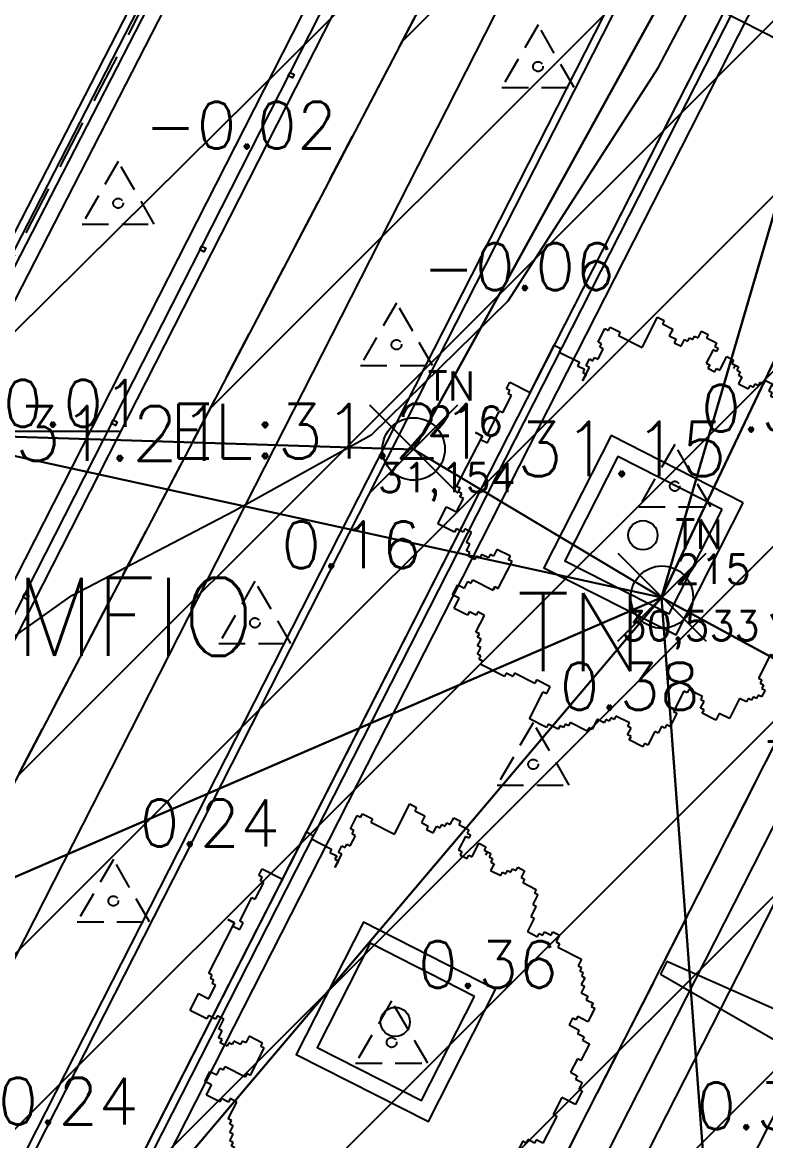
# Model space of a CAD drawing. Header units: metres. Extents: x 543100 to 543604, y 9574012 to 9574398.
# Drawn here: x 543211.69 to 543221.21, y 9574279.6 to 9574293.94 of the extents above; entities that cross this region are included whole.
import ezdxf

# ---------------------------------------------------------------- set-up
doc = ezdxf.new("R2010")
doc.units = ezdxf.units.M
doc.header["$LTSCALE"] = 0.1
for name, pattern in [('CONTINUO', [0]), ('DASHED2', [9.524999999999999, 6.35, -3.175]), ('HIDDEN', [9.524999999999999, 6.35, -3.175])]:
    doc.linetypes.add(name, pattern=pattern)
for name, color, linetype in [('#PROJ_PLATOS', 2, 'HIDDEN'), ('_TN', 2, 'CONTINUO'), ('Area praça', 5, 'Continuous'), ('C-TOPO-TEXT', 7, 'Continuous'), ('CurvasTG', 7, 'CONTINUO'), ('E2', 7, 'CONTINUO'), ('HACHURA', 1, 'Continuous'), ('IMPL_CANTEIRO', 8, 'Continuous'), ('IMPL_CERCA', 8, 'Continuous'), ('IMPL_EQUIPAMENTOS', 8, 'Continuous'), ('IMPL_MEIO FIO', 8, 'Continuous'), ('IMPL_VEGETAÇÃO', 8, 'Continuous'), ('IMPL_ÁRVORES', 8, 'Continuous'), ('IMPLANTAÇÃO', 1, 'Continuous'), ('MalhaTriTG', 7, 'CONTINUO'), ('PROJ_PLATOS', 2, 'DASHED2'), ('PROJ_TERRA_PERFIS', 2, 'Continuous'), ('TOPO_PONTOS', 2, 'Continuous'), ('V-NODE', 1, 'Continuous'), ('V-NODE-TEXT', 1, 'Continuous'), ('XREF_IMPLNTACAO', 2, 'Continuous')]:
    doc.layers.add(name, color=color, linetype=linetype)
doc.layers.get('IMPLANTAÇÃO').off()
doc.styles.add('SIMPLEX', font='simplex', dxfattribs={"height": 0.2})
doc.styles.get("Standard").update_dxf_attribs({"font": 'simplex.shx'})

# ---------------------------------------------------------------- blocks, each defined once
blk = doc.blocks.new('A$C76815E95')
at = {"layer": 'HACHURA'}
h = blk.add_hatch(dxfattribs=at)
h.set_pattern_fill('ANSI31', color=1, scale=0.5, style=0)
h.set_pattern_definition([(45, (-56.71623454557266, -140.2760906778276), (-1.122532015133644, 1.122532015133644), [])])
h.paths.add_polyline_path([(78.50253660278395, -21.53023425675929), (78.1706479433924, -22.02040452882648), (30.00293476006482, -129.1186275184155), (23.85615117452107, -140.2760906778276), (-56.71623454557266, -83.83502537757158), (-56.29154449922498, -82.40403590723872), (-2.601691384217702, 20.28950879722834), (78.41679475666024, -21.48937489651144)])
at = {"layer": 'HACHURA', "color": 8, "elevation": 30.47163635617762, "flags": 128}
blk.add_lwpolyline([(78.50253660278395, -21.53023425675929), (78.1706479433924, -22.02040452882648), (30.00293476006482, -129.1186275184155), (23.85615117452107, -140.2760906778276), (-56.71623454557266, -83.83502537757158), (-56.29154449922498, -82.40403590723872), (-2.601691384217702, 20.28950879722834), (78.41679475666024, -21.48937489651144)], close=True, dxfattribs=at)
blk = doc.blocks.new('A$C4DC86443')
at = {"layer": 'IMPL_EQUIPAMENTOS', "color": 1}
for p, q in [((74.6679588878178, 28.10000116750598), (10.11733508488396, 28.10000116750598)), ((74.6679588878178, 27.63315934687853), (10.11733508488396, 27.63315934687853)), ((74.6679588878178, 27.17772948555648), (10.11733508488396, 27.17772948555648)), ((75.11754301917972, 25.95000116713345), (9.667543019226287, 25.95000116713345))]:
    blk.add_line(p, q, dxfattribs=at)
blk.add_lwpolyline([(18.49435095349327, 28.06788046658039), (18.62775095348479, 25.53788046725094), (18.17775095347315, 25.53788046725094), (18.31115095346468, 28.06788046658039)], close=True, dxfattribs=at)
blk = doc.blocks.new('Arv-sup')
at = {"layer": 'IMPL_VEGETAÇÃO', "color": 2}
for p, q in [((-0.415055821887476, 2.138491807605618), (-0.3374561002065271, 2.138491807605618)), ((-0.415055821887476, 2.060930780092463), (-0.415055821887476, 2.138491807605618)), ((-0.3374561002065271, 2.138491807605618), (-0.3374561002065271, 2.09971129384904)), ((-0.3374561002065271, 2.09971129384904), (-0.2210565176851027, 2.09971129384904)), ((-0.2210565176851027, 2.09971129384904), (-0.2210565176851027, 2.060930780092463)), ((-0.8806546373597381, 2.060930780092463), (-0.8030544302922191, 2.060930780092463)), ((-0.8806546373597381, 1.71190549425117), (-0.8806546373597381, 2.060930780092463)), ((-0.8030544302922191, 2.060930780092463), (-0.8030544302922191, 2.022150266335885)), ((-0.8030544302922191, 2.022150266335885), (-0.6866548477707966, 2.022150266335885)), ((-0.6866548477707966, 2.022150266335885), (-0.6866548477707966, 1.94458890780669)), ((-0.5314554044088986, 1.983369752579293), (-0.492655543568425, 1.983369752579293)), ((-0.5314554044088986, 1.905808394050112), (-0.5314554044088986, 1.983369752579293)), ((-0.492655543568425, 2.022150266335885), (-0.4538556827279496, 2.022150266335885)), ((-0.492655543568425, 1.983369752579293), (-0.492655543568425, 2.022150266335885)), ((-0.4538556827279496, 2.060930780092463), (-0.415055821887476, 2.060930780092463)), ((-0.4538556827279496, 2.022150266335885), (-0.4538556827279496, 2.060930780092463)), ((-0.2210565176851027, 2.060930780092463), (-0.1822566568446291, 2.060930780092463)), ((-0.2210565176851027, 2.022150266335885), (-0.2210565176851027, 1.86702788029352)), ((-0.1822566568446291, 2.022150266335885), (-0.2210565176851027, 2.022150266335885)), ((-0.1822566568446291, 2.060930780092463), (-0.1822566568446291, 2.022150266335885)), ((-0.06585707432320476, 2.022150266335885), (0.01174264735774422, 2.022150266335885)), ((-0.06585707432320476, 1.86702788029352), (-0.06585707432320476, 2.022150266335885)), ((0.01174264735774422, 2.022150266335885), (0.01174264735774422, 1.983369752579293)), ((0.01174264735774422, 1.983369752579293), (0.05054250819821782, 1.983369752579293)), ((0.01174264735774422, 1.983369752579293), (0.08934236903869142, 1.983369752579293)), ((0.05054250819821782, 1.983369752579293), (0.05054250819821782, 1.94458890780669)), ((0.08934236903869142, 1.983369752579293), (0.08934236903869142, 1.94458890780669)), ((0.3997412557624873, 1.983369752579293), (0.4773414628300063, 1.983369752579293)), ((0.3997412557624873, 1.94458890780669), (0.3997412557624873, 1.983369752579293)), ((0.4773414628300063, 1.983369752579293), (0.4773414628300063, 1.905808394050112)), ((-0.6866548477707966, 1.94458890780669), (-0.6090551260898476, 1.94458890780669)), ((-0.6090551260898476, 1.94458890780669), (-0.6090551260898476, 1.905808394050112)), ((-0.6090551260898476, 1.905808394050112), (-0.5314554044088986, 1.905808394050112)), ((-0.2210565176851027, 1.86702788029352), (-0.1822566568446291, 1.86702788029352)), ((-0.1822566568446291, 1.86702788029352), (-0.1822566568446291, 1.828247366536942)), ((-0.1046569351636801, 1.86702788029352), (-0.06585707432320476, 1.86702788029352)), ((-0.1046569351636801, 1.828247366536942), (-0.1046569351636801, 1.86702788029352)), ((0.08934236903869142, 1.94458890780669), (0.1281422298791668, 1.94458890780669)), ((0.1281422298791668, 1.94458890780669), (0.1281422298791668, 1.905808394050112)), ((0.1281422298791668, 1.905808394050112), (0.1669420907196404, 1.905808394050112)), ((0.1669420907196404, 1.905808394050112), (0.1669420907196404, 1.828247366536942)), ((0.2833416732410647, 1.86702788029352), (0.3221415340815383, 1.86702788029352)), ((0.2833416732410647, 1.828247366536942), (0.2833416732410647, 1.86702788029352)), ((0.3221415340815383, 1.905808394050112), (0.3609413949220137, 1.905808394050112)), ((0.3221415340815383, 1.86702788029352), (0.3221415340815383, 1.905808394050112)), ((0.3609413949220137, 1.94458890780669), (0.3997412557624873, 1.94458890780669)), ((0.3609413949220137, 1.905808394050112), (0.3609413949220137, 1.94458890780669)), ((0.4773414628300063, 1.905808394050112), (0.5161413236704799, 1.905808394050112)), ((0.5161413236704799, 1.905808394050112), (0.5161413236704799, 1.86702788029352)), ((0.5161413236704799, 1.86702788029352), (0.6713407670323779, 1.86702788029352)), ((0.6713407670323779, 1.86702788029352), (0.6713407670323779, 1.828247366536942)), ((-1.268653245764483, 1.750686008007747), (-1.152253663243059, 1.750686008007747)), ((-1.268653245764483, 1.71190549425117), (-1.268653245764483, 1.750686008007747)), ((-1.152253663243059, 1.750686008007747), (-1.152253663243059, 1.71190549425117)), ((-0.1822566568446291, 1.828247366536942), (-0.1046569351636801, 1.828247366536942)), ((0.1669420907196404, 1.828247366536942), (0.2833416732410647, 1.828247366536942)), ((0.6713407670323779, 1.828247366536942), (0.7101406278728533, 1.828247366536942)), ((0.7101406278728533, 1.828247366536942), (0.7101406278728533, 1.71190549425117)), ((-1.307453106604957, 1.71190549425117), (-1.268653245764483, 1.71190549425117)), ((-1.307453106604957, 1.556783108208819), (-1.307453106604957, 1.71190549425117)), ((-1.152253663243059, 1.71190549425117), (-0.8806546373597381, 1.71190549425117)), ((0.7101406278728533, 1.71190549425117), (0.7489404887133269, 1.71190549425117)), ((0.7489404887133269, 1.71190549425117), (0.7489404887133269, 1.595563621965397)), ((-1.268653245764483, 1.556783108208819), (-1.307453106604957, 1.556783108208819)), ((-1.268653245764483, 1.518002594452227), (-1.268653245764483, 1.556783108208819)), ((-1.229853384924008, 1.518002594452227), (-1.268653245764483, 1.518002594452227)), ((-1.229853384924008, 1.401660722166454), (-1.229853384924008, 1.518002594452227)), ((0.7489404887133269, 1.595563621965397), (0.7877403495538022, 1.595563621965397)), ((0.7877403495538022, 1.595563621965397), (0.7877403495538022, 1.440441235923046)), ((0.9429397929157002, 1.518002594452227), (1.020539514596647, 1.518002594452227)), ((0.9429397929157002, 1.479221749679624), (0.9429397929157002, 1.518002594452227)), ((1.020539514596647, 1.556783108208819), (1.098139236277596, 1.556783108208819)), ((1.020539514596647, 1.518002594452227), (1.020539514596647, 1.556783108208819)), ((1.098139236277596, 1.556783108208819), (1.098139236277596, 1.479221749679624)), ((-1.268653245764483, 1.401660722166454), (-1.229853384924008, 1.401660722166454)), ((-1.268653245764483, 1.362880208409877), (-1.268653245764483, 1.401660722166454)), ((0.7877403495538022, 1.440441235923046), (0.9041399320752248, 1.440441235923046)), ((0.9041399320752248, 1.479221749679624), (0.9429397929157002, 1.479221749679624)), ((0.9041399320752248, 1.440441235923046), (0.9041399320752248, 1.479221749679624)), ((1.098139236277596, 1.479221749679624), (1.136939097118072, 1.479221749679624)), ((1.136939097118072, 1.479221749679624), (1.136939097118072, 1.440441235923046)), ((1.136939097118072, 1.440441235923046), (1.408538123001392, 1.440441235923046)), ((1.408538123001392, 1.440441235923046), (1.408538123001392, 1.362880208409877)), ((-1.695451715009701, 0.7811711779970381), (-1.695451715009701, 1.324099363637274)), ((-1.695451715009701, 1.324099363637274), (-1.617851993328753, 1.324099363637274)), ((-1.617851993328753, 1.324099363637274), (-1.617851993328753, 1.285318849880682)), ((-1.617851993328753, 1.285318849880682), (-1.385052828285906, 1.285318849880682)), ((-1.385052828285906, 1.285318849880682), (-1.385052828285906, 1.246538336124104)), ((-1.307453106604957, 1.362880208409877), (-1.268653245764483, 1.362880208409877)), ((-1.307453106604957, 1.285318849880682), (-1.307453106604957, 1.362880208409877)), ((-1.268653245764483, 1.285318849880682), (-1.307453106604957, 1.285318849880682)), ((-1.268653245764483, 1.130196463838331), (-1.268653245764483, 1.285318849880682)), ((1.408538123001392, 1.362880208409877), (1.447337983841868, 1.362880208409877)), ((1.447337983841868, 1.362880208409877), (1.447337983841868, 1.324099363637274)), ((1.447337983841868, 1.324099363637274), (1.486137844682341, 1.324099363637274)), ((1.486137844682341, 1.324099363637274), (1.486137844682341, 1.285318849880682)), ((1.486137844682341, 1.285318849880682), (1.524937705522817, 1.285318849880682)), ((1.524937705522817, 1.285318849880682), (1.524937705522817, 1.207757822367526)), ((-1.385052828285906, 1.246538336124104), (-1.307453106604957, 1.246538336124104)), ((-1.307453106604957, 1.246538336124104), (-1.307453106604957, 1.207757822367526)), ((-1.307453106604957, 1.207757822367526), (-1.268653245764483, 1.207757822367526)), ((-1.268653245764483, 1.207757822367526), (-1.268653245764483, 1.130196463838331)), ((1.524937705522817, 1.207757822367526), (1.56373756636329, 1.207757822367526)), ((1.56373756636329, 1.207757822367526), (1.56373756636329, 1.130196463838331)), ((1.56373756636329, 1.130196463838331), (1.641337288044239, 1.130196463838331)), ((1.641337288044239, 1.130196463838331), (1.641337288044239, 1.091415950081753)), ((1.641337288044239, 1.091415950081753), (1.718937009725188, 1.091415950081753)), ((1.718937009725188, 1.091415950081753), (1.718937009725188, 1.052635436325176)), ((1.718937009725188, 1.052635436325176), (1.757736870565662, 1.052635436325176)), ((1.757736870565662, 1.052635436325176), (1.757736870565662, 0.8975130502828108)), ((1.602537427203764, 0.8587322055102078), (1.602537427203764, 0.7811711779970381)), ((1.641337288044239, 0.8587322055102078), (1.602537427203764, 0.8587322055102078)), ((1.641337288044239, 0.8975130502828108), (1.641337288044239, 0.8587322055102078)), ((1.757736870565662, 0.8975130502828108), (1.641337288044239, 0.8975130502828108)), ((-1.928250880052548, 0.7811711779970381), (-1.695451715009701, 0.7811711779970381)), ((-1.928250880052548, 0.7036101504838825), (-1.928250880052548, 0.7811711779970381)), ((-1.889451019212073, 0.7036101504838825), (-1.928250880052548, 0.7036101504838825)), ((-1.889451019212073, 0.6648293057112653), (-1.889451019212073, 0.7036101504838825)), ((1.602537427203764, 0.7811711779970381), (1.718937009725188, 0.7811711779970381)), ((1.718937009725188, 0.7811711779970381), (1.718937009725188, 0.7423906642404603)), ((1.718937009725188, 0.7423906642404603), (1.796536731406137, 0.7423906642404603)), ((1.796536731406137, 0.7423906642404603), (1.796536731406137, 0.7036101504838825)), ((1.796536731406137, 0.7036101504838825), (1.874136938473656, 0.7036101504838825)), ((1.874136938473656, 0.7036101504838825), (1.874136938473656, 0.5097069196689148)), ((-1.850651158371599, 0.6648293057112653), (-1.889451019212073, 0.6648293057112653)), ((-1.850651158371599, 0.470926405912337), (-1.850651158371599, 0.6648293057112653)), ((-1.889451019212073, 0.470926405912337), (-1.850651158371599, 0.470926405912337)), ((-1.889451019212073, 0.1994621475841996), (-1.889451019212073, 0.470926405912337)), ((1.835337077633181, 0.5097069196689148), (1.835337077633181, 0.3545845336265643)), ((1.874136938473656, 0.5097069196689148), (1.835337077633181, 0.5097069196689148)), ((1.835337077633181, 0.3545845336265643), (1.91293679931413, 0.3545845336265643)), ((1.91293679931413, 0.3545845336265643), (1.91293679931413, 0.3158040198699723)), ((1.91293679931413, 0.3158040198699723), (1.990536520995079, 0.3158040198699723)), ((1.990536520995079, 0.3158040198699723), (1.990536520995079, 0.2382429923568168)), ((1.990536520995079, 0.2382429923568168), (2.029336381835552, 0.2382429923568168)), ((2.029336381835552, 0.2382429923568168), (2.029336381835552, 0.08312060631445206)), ((-2.005850601733496, 0.1606816338276218), (-1.928250880052548, 0.1606816338276218)), ((-1.928250880052548, 0.1606816338276218), (-2.005850601733496, 0.1606816338276218)), ((-1.928250880052548, 0.1606816338276218), (-1.928250880052548, 0.121901120071044)), ((-1.928250880052548, -0.4210273965852167), (-1.928250880052548, 0.1606816338276218)), ((-1.928250880052548, 0.121901120071044), (-1.850651158371599, 0.121901120071044)), ((-1.850651158371599, 0.1994621475841996), (-1.889451019212073, 0.1994621475841996)), ((-1.850651158371599, 0.121901120071044), (-1.850651158371599, 0.1994621475841996)), ((1.874136938473656, 0.08312060631445206), (1.874136938473656, -0.1107826245005015)), ((2.029336381835552, 0.08312060631445206), (1.874136938473656, 0.08312060631445206)), ((1.874136938473656, -0.1107826245005015), (1.91293679931413, -0.1107826245005015)), ((1.91293679931413, -0.1107826245005015), (1.91293679931413, -0.4210273965852167)), ((-1.889451019212073, -0.4210273965852167), (-1.928250880052548, -0.4210273965852167)), ((-1.889451019212073, -0.4598079103417945), (-1.889451019212073, -0.4210273965852167)), ((1.835337077633181, -0.4210273965852167), (1.835337077633181, -0.4598079103417945)), ((1.91293679931413, -0.4210273965852167), (1.835337077633181, -0.4210273965852167)), ((-1.850651158371599, -0.4598079103417945), (-1.889451019212073, -0.4598079103417945)), ((-1.850651158371599, -0.4985884240983864), (-1.850651158371599, -0.4598079103417945)), ((-1.811851297531124, -0.4985884240983864), (-1.850651158371599, -0.4985884240983864)), ((-1.811851297531124, -0.653710810140737), (-1.811851297531124, -0.4985884240983864)), ((1.718937009725188, -0.4985884240983864), (1.718937009725188, -0.7700526824265097)), ((1.757736870565662, -0.4985884240983864), (1.718937009725188, -0.4985884240983864)), ((1.757736870565662, -0.4598079103417945), (1.757736870565662, -0.4985884240983864)), ((1.835337077633181, -0.4598079103417945), (1.757736870565662, -0.4598079103417945)), ((-1.928250880052548, -0.653710810140737), (-1.811851297531124, -0.653710810140737)), ((-1.928250880052548, -0.8476137099396652), (-1.928250880052548, -0.653710810140737)), ((-1.656651854169227, -0.7700526824265097), (-1.656651854169227, -0.8088331961830875)), ((-1.579052132488278, -0.7700526824265097), (-1.656651854169227, -0.7700526824265097)), ((-1.579052132488278, -0.8863942236962572), (-1.579052132488278, -0.7700526824265097)), ((1.718937009725188, -0.7700526824265097), (1.757736870565662, -0.7700526824265097)), ((1.757736870565662, -0.7700526824265097), (1.757736870565662, -0.8088331961830875)), ((-1.734251575850176, -0.8476137099396652), (-1.928250880052548, -0.8476137099396652)), ((-1.734251575850176, -0.8088331961830875), (-1.734251575850176, -0.8476137099396652)), ((-1.656651854169227, -0.8088331961830875), (-1.734251575850176, -0.8088331961830875)), ((-1.540252271647804, -0.8863942236962572), (-1.579052132488278, -0.8863942236962572)), ((-1.540252271647804, -0.963955582225438), (-1.540252271647804, -0.8863942236962572)), ((-1.307453106604957, -0.8863942236962572), (-1.307453106604957, -0.9251750684688602)), ((-1.268653245764483, -0.8863942236962572), (-1.307453106604957, -0.8863942236962572)), ((-1.268653245764483, -0.8088331961830875), (-1.268653245764483, -0.8863942236962572)), ((-1.113453802402585, -0.8088331961830875), (-1.268653245764483, -0.8088331961830875)), ((-1.113453802402585, -0.8476137099396652), (-1.113453802402585, -0.8088331961830875)), ((-1.07465394156211, -0.8476137099396652), (-1.113453802402585, -0.8476137099396652)), ((-1.07465394156211, -1.15785848202438), (-1.07465394156211, -0.8476137099396652)), ((1.757736870565662, -0.8088331961830875), (1.796536731406137, -0.8088331961830875)), ((1.796536731406137, -0.8088331961830875), (1.796536731406137, -0.8476137099396652)), ((1.796536731406137, -0.8476137099396652), (1.835337077633181, -0.8476137099396652)), ((1.835337077633181, -0.8476137099396652), (1.835337077633181, -0.9251750684688602)), ((-1.501452410807329, -0.963955582225438), (-1.540252271647804, -0.963955582225438)), ((-1.501452410807329, -1.00273609598203), (-1.501452410807329, -0.963955582225438)), ((-1.42385268912638, -1.00273609598203), (-1.501452410807329, -1.00273609598203)), ((-1.42385268912638, -0.963955582225438), (-1.42385268912638, -1.00273609598203)), ((-1.385052828285906, -0.963955582225438), (-1.42385268912638, -0.963955582225438)), ((-1.385052828285906, -0.9251750684688602), (-1.385052828285906, -0.963955582225438)), ((-1.307453106604957, -0.9251750684688602), (-1.385052828285906, -0.9251750684688602)), ((1.718937009725188, -1.00273609598203), (1.718937009725188, -1.041516609738608)), ((1.757736870565662, -1.00273609598203), (1.718937009725188, -1.00273609598203)), ((1.757736870565662, -0.963955582225438), (1.757736870565662, -1.00273609598203)), ((1.796536731406137, -0.963955582225438), (1.757736870565662, -0.963955582225438)), ((1.796536731406137, -0.9251750684688602), (1.796536731406137, -0.963955582225438)), ((1.835337077633181, -0.9251750684688602), (1.796536731406137, -0.9251750684688602)), ((1.641337288044239, -1.041516609738608), (1.641337288044239, -1.274200354310153)), ((1.718937009725188, -1.041516609738608), (1.641337288044239, -1.041516609738608)), ((-1.385052828285906, -1.235419840553575), (-1.346252967445432, -1.235419840553575)), ((-1.385052828285906, -1.312980868066731), (-1.385052828285906, -1.235419840553575)), ((-1.346252967445432, -1.196638995780958), (-1.113453802402585, -1.196638995780958)), ((-1.346252967445432, -1.235419840553575), (-1.346252967445432, -1.196638995780958)), ((-1.113453802402585, -1.15785848202438), (-1.07465394156211, -1.15785848202438)), ((-1.113453802402585, -1.196638995780958), (-1.113453802402585, -1.15785848202438)), ((-1.113453802402585, -1.15785848202438), (-1.113453802402585, -1.196638995780958)), ((-1.113453802402585, -1.196638995780958), (-1.113453802402585, -1.15785848202438)), ((1.098139236277596, -1.235419840553575), (1.098139236277596, -1.468103254109096)), ((1.136939097118072, -1.235419840553575), (1.098139236277596, -1.235419840553575)), ((1.29213854047997, -1.196638995780958), (1.136939097118072, -1.196638995780958)), ((1.136939097118072, -1.196638995780958), (1.136939097118072, -1.235419840553575)), ((1.29213854047997, -1.235419840553575), (1.29213854047997, -1.196638995780958)), ((1.330938401320443, -1.235419840553575), (1.29213854047997, -1.235419840553575)), ((1.330938401320443, -1.312980868066731), (1.330938401320443, -1.235419840553575)), ((-1.462652549966855, -1.312980868066731), (-1.385052828285906, -1.312980868066731)), ((-1.462652549966855, -1.429322740352504), (-1.462652549966855, -1.312980868066731)), ((1.369738262160919, -1.312980868066731), (1.330938401320443, -1.312980868066731)), ((1.369738262160919, -1.351761381823323), (1.369738262160919, -1.312980868066731)), ((1.524937705522817, -1.351761381823323), (1.369738262160919, -1.351761381823323)), ((1.524937705522817, -1.274200354310153), (1.524937705522817, -1.351761381823323)), ((1.641337288044239, -1.274200354310153), (1.524937705522817, -1.274200354310153)), ((-1.385052828285906, -1.429322740352504), (-1.462652549966855, -1.429322740352504)), ((-1.385052828285906, -1.545664612638276), (-1.385052828285906, -1.429322740352504)), ((-1.152253663243059, -1.468103254109096), (-1.152253663243059, -1.506883767865673)), ((-1.07465394156211, -1.468103254109096), (-1.152253663243059, -1.468103254109096)), ((-1.07465394156211, -1.662006153908024), (-1.07465394156211, -1.468103254109096)), ((1.098139236277596, -1.468103254109096), (1.136939097118072, -1.468103254109096)), ((1.136939097118072, -1.468103254109096), (1.136939097118072, -1.623225640151446)), ((-1.229853384924008, -1.545664612638276), (-1.385052828285906, -1.545664612638276)), ((-1.229853384924008, -1.506883767865673), (-1.229853384924008, -1.545664612638276)), ((-1.152253663243059, -1.506883767865673), (-1.229853384924008, -1.506883767865673)), ((-1.035854080721636, -1.662006153908024), (-1.07465394156211, -1.662006153908024)), ((-1.035854080721636, -1.700786998680641), (-1.035854080721636, -1.662006153908024)), ((-0.9970542198811607, -1.700786998680641), (-1.035854080721636, -1.700786998680641)), ((-0.9970542198811607, -1.778348026193797), (-0.9970542198811607, -1.700786998680641)), ((1.059339375437123, -1.662006153908024), (1.059339375437123, -1.739567512437219)), ((1.098139236277596, -1.662006153908024), (1.059339375437123, -1.662006153908024)), ((1.098139236277596, -1.623225640151446), (1.098139236277596, -1.662006153908024)), ((1.136939097118072, -1.623225640151446), (1.098139236277596, -1.623225640151446)), ((-0.9582543590406871, -1.778348026193797), (-0.9970542198811607, -1.778348026193797)), ((-0.9582543590406871, -1.855909053706966), (-0.9582543590406871, -1.778348026193797)), ((-0.1434567960041537, -1.817128539950389), (-0.2986562393660517, -1.817128539950389)), ((-0.2986562393660517, -1.817128539950389), (-0.2986562393660517, -1.855909053706966)), ((-0.1434567960041537, -1.894689898479569), (-0.1434567960041537, -1.817128539950389)), ((0.5549411845109553, -1.817128539950389), (0.5549411845109553, -1.855909053706966)), ((0.5937410453514289, -1.817128539950389), (0.5549411845109553, -1.817128539950389)), ((0.5937410453514289, -1.778348026193797), (0.5937410453514289, -1.817128539950389)), ((0.7489404887133269, -1.778348026193797), (0.5937410453514289, -1.778348026193797)), ((0.7489404887133269, -1.817128539950389), (0.7489404887133269, -1.778348026193797)), ((0.7877403495538022, -1.817128539950389), (0.7489404887133269, -1.817128539950389)), ((0.7877403495538022, -1.894689898479569), (0.7877403495538022, -1.817128539950389)), ((1.020539514596647, -1.739567512437219), (1.020539514596647, -1.894689898479569)), ((1.059339375437123, -1.739567512437219), (1.020539514596647, -1.739567512437219)), ((-0.9194544982002117, -1.855909053706966), (-0.9582543590406871, -1.855909053706966)), ((-0.9194544982002117, -1.894689898479569), (-0.9194544982002117, -1.855909053706966)), ((-0.8806546373597381, -1.894689898479569), (-0.9194544982002117, -1.894689898479569)), ((-0.8806546373597381, -1.933470412236161), (-0.8806546373597381, -1.894689898479569)), ((-0.6090551260898476, -1.933470412236161), (-0.8806546373597381, -1.933470412236161)), ((-0.6090551260898476, -1.894689898479569), (-0.6090551260898476, -1.933470412236161)), ((-0.5314554044088986, -1.894689898479569), (-0.6090551260898476, -1.894689898479569)), ((-0.5314554044088986, -1.855909053706966), (-0.5314554044088986, -1.894689898479569)), ((-0.2986562393660517, -1.855909053706966), (-0.5314554044088986, -1.855909053706966)), ((-0.1822566568446291, -2.204934670564285), (-0.1822566568446291, -1.894689898479569)), ((-0.1822566568446291, -1.894689898479569), (-0.1434567960041537, -1.894689898479569)), ((0.4385411166029627, -1.894689898479569), (0.4385411166029627, -2.011031439749317)), ((0.5161413236704799, -1.894689898479569), (0.4385411166029627, -1.894689898479569)), ((0.5161413236704799, -1.855909053706966), (0.5161413236704799, -1.894689898479569)), ((0.5549411845109553, -1.855909053706966), (0.5161413236704799, -1.855909053706966)), ((0.8265402103942758, -1.894689898479569), (0.7877403495538022, -1.894689898479569)), ((0.8265402103942758, -1.933470412236161), (0.8265402103942758, -1.894689898479569)), ((0.9817396537561738, -1.933470412236161), (0.8265402103942758, -1.933470412236161)), ((0.9817396537561738, -1.894689898479569), (0.9817396537561738, -1.933470412236161)), ((1.020539514596647, -1.894689898479569), (0.9817396537561738, -1.894689898479569)), ((0.2057419515601158, -2.049812284521934), (0.2057419515601158, -2.088592798278512)), ((0.3997412557624873, -2.049812284521934), (0.2057419515601158, -2.049812284521934)), ((0.3997412557624873, -2.011031439749317), (0.3997412557624873, -2.049812284521934)), ((0.4385411166029627, -2.011031439749317), (0.3997412557624873, -2.011031439749317)), ((0.01174264735774422, -2.166153825791667), (0.01174264735774422, -2.204934670564285)), ((0.1281422298791668, -2.166153825791667), (0.01174264735774422, -2.166153825791667)), ((0.1281422298791668, -2.12737331203509), (0.1281422298791668, -2.166153825791667)), ((0.1669420907196404, -2.12737331203509), (0.1281422298791668, -2.12737331203509)), ((0.1669420907196404, -2.088592798278512), (0.1669420907196404, -2.12737331203509)), ((0.2057419515601158, -2.088592798278512), (0.1669420907196404, -2.088592798278512)), ((0.01174264735774422, -2.204934670564285), (-0.1822566568446291, -2.204934670564285))]:
    blk.add_line(p, q, dxfattribs=at)
blk.add_circle((0, 1.4210854715202e-14), 0.15, dxfattribs=at)
blk = doc.blocks.new('CERCA')
at = {"layer": 'IMPL_CERCA', "color": 3}
blk.add_lwpolyline([(-0.02499999990686774, 0), (0.02500000002328306, 0), (0.02500000002328306, -0.06000000052154064), (-0.02499999990686774, -0.06000000052154064)], close=True, dxfattribs=at)
blk = doc.blocks.new('A$C00972E22')
at = {"layer": 'CurvasTG', "color": 1, "linetype": 'CONTINUO', "elevation": 31, "flags": 128}
blk.add_lwpolyline([(61.34383847960271, 58.16363937035203), (58.48142032488249, 59.33823710866272), (56.35533196968026, 60.29995072074234), (54.03577868151478, 61.51128869690001), (51.80674377293326, 62.91540491580963), (49.8089491429273, 64.40421263128519), (48.14730133372359, 65.85681495815516), (46.88176910136826, 67.19263183139265), (45.89257004181854, 68.49235050752759), (45.01498395879753, 69.8769750688225), (44.13940259744413, 71.42549369297922), (43.37666543596424, 73.04883094877005), (42.89272388885729, 74.61589549668133), (42.79811137006618, 76.03707525320351), (42.98168928478844, 77.38867514953017), (43.27690103859641, 78.78847936913371), (43.54026136244647, 80.30433868058026), (43.72057029488496, 81.8043701723218), (43.78969920123927, 83.10675751231611), (43.73769404902123, 84.11137923784554), (43.62729920004494, 85.04489333368838), (43.53943361877464, 86.21565265767276), (43.51910592638887, 87.8737687729299), (43.46768337744288, 90.03638806380332), (43.25062288274057, 92.66241562739015), (42.78706634719856, 95.63057155534625), (42.21089564054273, 98.49883592501283), (41.70967762568034, 100.7450038120151), (41.42356145638041, 102.1140390578657), (41.30302544799633, 103.4195805992931), (41.25113021093421, 105.7424361314625), (41.17110322252847, 109.8068595156074), (40.96683944505639, 114.9108892250806), (40.54240071377717, 119.9960098881274), (39.86257929936983, 124.2344129551202), (39.13508923421614, 127.7211171165109), (38.62837499077432, 130.7818478774279), (38.52134943264537, 133.6899909768254), (38.63479902385734, 136.5095730628818), (38.69997861539014, 139.2522810138762), (38.52025077934377, 141.8831368666142), (38.18740894482471, 144.1805032882839), (37.86535425181501, 145.8760781027377), (37.68096458702348, 146.7946187667549), (37.61302481894381, 147.1331212613732), (37.60329655767418, 147.1816411931068), (37.5856467646081, 147.2324679531157), (37.46236378676258, 147.5868260487914), (37.12784131872468, 148.5481737740338), (36.52098534745164, 150.2833222765476), (35.75875101727434, 152.4124941639602), (35.00260575744323, 154.4192649107426), (34.37996015301906, 155.9251735080034), (33.88199738203548, 157.1036130469292), (33.46584377507679, 158.2659401334822), (33.09323602193035, 159.6491114646196), (32.7443522347603, 161.19248409383), (32.40398088819347, 162.761015156284), (32.09603476175107, 164.2971133571118), (32.00092385639437, 166.0529936738312), (32.3381824803073, 168.3583226464689), (33.24829994863831, 171.3765125293285), (34.5555856062565, 174.605958443135), (36.00530380406417, 177.3788012247533), (37.36543295881711, 179.286452524364), (38.4948077222798, 180.9574072565883), (39.27497681067325, 183.2794311530888), (39.63443353376351, 186.8102365974337), (39.68944960064255, 190.7873225584626), (39.60324131208472, 194.1181346587837), (39.41104919672944, 196.0387126002461), (38.63621067418717, 197.0994724202901), (36.67408738960512, 198.179424231872), (33.21169667574577, 199.9095909837633), (29.10267863818444, 201.9290469326079), (25.49232906918041, 203.6288791578263), (23.25323540740646, 204.5542781185359), (22.16715166321956, 204.8668477144092), (21.74312349152751, 204.8822952210903), (21.5625166434329, 204.8626775257289), (21.49597727810033, 204.8554499540478), (21.48647165461443, 204.8544174414128)], dxfattribs=at)
at = {"layer": 'IMPL_CANTEIRO'}
blk.add_line((43.13318276312202, 182.3364821989089), (41.23318276321515, 182.3364821989089), dxfattribs=at)
for points in [[(43.13318276312202, 182.3364821970463), (41.23318276321515, 182.3364821970463), (41.23318276321515, 180.4364821985364), (43.13318276312202, 180.4364821985364)], [(42.93318276316859, 182.1364821977913), (41.43318276316859, 182.1364821977913), (41.43318276316859, 180.6364821977913), (42.93318276316859, 180.6364821977913)], [(43.13318276312202, 175.3364821970463), (41.23318276321515, 175.3364821970463), (41.23318276321515, 173.4364821985364), (43.13318276312202, 173.4364821985364)], [(42.93318276316859, 175.1364821977913), (41.43318276316859, 175.1364821977913), (41.43318276316859, 173.6364821977913), (42.93318276316859, 173.6364821977913)]]:
    blk.add_lwpolyline(points, close=True, dxfattribs=at)
at = {"layer": 'IMPL_CERCA'}
for p, q in [((35.45588274707552, 227.1066698338836), (35.45588275440969, 100.0984222386032)), ((35.45588274707552, 227.1066698338836), (35.45588275440969, 100.0984222386032)), ((35.60588274738787, 221.9614853579645), (35.60588275443297, 100.0984222386032))]:
    blk.add_line(p, q, dxfattribs=at)
at = {"layer": 'IMPL_MEIO FIO', "color": 1}
for p, q in [((35.25588274712209, 226.9000361710787), (35.25588275445625, 100.1813378669322)), ((37.4566201698035, 198.8371305949986), (37.45639717753511, 100.1595799587667)), ((38.70664479886182, 198.8681923337281), (38.70639704063069, 100.1595694292337)), ((38.80639703280758, 198.9431871939451), (38.80639704072382, 110.7231081891805)), ((40.05639703234192, 198.9431871976703), (40.05639703653287, 110.7228321302682))]:
    blk.add_line(p, q, dxfattribs=at)
at = {"layer": 'IMPL_MEIO FIO', "color": 1, "linetype": 'CONTINUO'}
for p, q in [((33.63028336071875, 178.2494617309421), (33.75183122954331, 209.0017126370221)), ((33.33042439667042, 178.2857374288142), (33.45166255428921, 208.9596297778189)), ((33.43037738464773, 178.2736455295235), (33.55171877937391, 208.9736573975533))]:
    blk.add_line(p, q, dxfattribs=at)
at = {"layer": 'IMPL_MEIO FIO'}
for points in [[(49.73021164140664, 208.937865935266, 0.4046900807881328), (40.05639703234192, 198.9431871976703, 3.03149383033688e-10), (40.05639703653287, 110.7228313833475, 3059019602.697577)], [(49.73347349534743, 208.8379191476852, 0.4046900807777953), (40.15639703243505, 198.9431871976703), (40.15639703650959, 110.7228313833475)], [(49.73999720334541, 208.6380255725235, 0.4046900807666199), (40.35639703238849, 198.9431871976703), (40.35639703646302, 110.7228313833475)]]:
    blk.add_lwpolyline(points, format="xyb", dxfattribs=at)
at = {"layer": 'IMPL_CERCA', "rotation": 90.00000000330859}
for p in [(35.45588274952024, 184.5972031503916), (35.45588274963666, 182.0972031503916), (35.45588274986949, 179.5972031503916), (35.4558827499859, 177.0972031503916)]:
    blk.add_blockref('CERCA', p, dxfattribs=at)
at = {"layer": 'IMPL_EQUIPAMENTOS', "xscale": -1, "rotation": 89.99999999216953}
blk.add_blockref('A$C4DC86443', (72.99376322771423, 194.9642331488431), dxfattribs=at)
at = {"layer": 'IMPL_ÁRVORES', "xscale": 1.25, "yscale": 1.25, "zscale": 1.25}
for p in [(42.17610432393849, 181.3828775621951), (42.17610432393849, 174.3828775621951)]:
    blk.add_blockref('Arv-sup', p, dxfattribs=at)
blk = doc.blocks.new('Base_Implantacao')
at = {"layer": 'Area praça'}
blk.add_lwpolyline([(543169.375966441, 9574203.375737434), (543253.5850714714, 9574146.03478178), (543319.7998506648, 9574291.166109739), (543234.3774111079, 9574331.16525853)], close=True, dxfattribs=at)
at = {"layer": 'IMPLANTAÇÃO', "rotation": 333.0393706475627}
blk.add_blockref('A$C00972E22', (543099.8097354489, 9574144.815856133), dxfattribs=at)
at = {"layer": 'MalhaTriTG', "color": 132}
mesh = blk.add_polyface(dxfattribs=at)
corners = [(543224.664, 9574302.936, 30.992), (543210.265, 9574288.67, 31.209), (543216.703, 9574288.465, 31.154), (543213.734, 9574321.335, 30.969), (543218.85, 9574331.345, 30.895), (543226.223, 9574326.207, 30.933), (543224.268, 9574315.932, 31.062), (543219.876, 9574286.567, 30.533), (543193.607, 9574282.384, 31.298), (543227.396, 9574302.372, 30.53), (543227.186, 9574316.359, 31.22), (543239.215, 9574322.014, 30.485), (543230.57, 9574334.709, 30.757), (543225.45, 9574344.044, 30.865), (543250.101, 9574371.359, 30.793), (543235.218, 9574379.328, 30.85), (543243.115, 9574295.416, 30.237), (543260.488, 9574287.844, 29.96), (543254.859, 9574311.797, 30.344), (543254.233, 9574321.821, 30.714), (543271.924, 9574304.366, 30.172), (543267.489, 9574362.43, 30.657), (543240.338, 9574372.751, 30.753), (543240.528, 9574376.308, 30.661), (543253.768, 9574378.732, 30.858), (543253.993, 9574377.599, 30.878), (543254.701, 9574379.306, 30.904), (543255.768, 9574376.437, 30.874), (543276.872, 9574367.935, 30.831), (543257.017, 9574378.285, 30.88)]
mesh.append_faces([[corners[k] for k in face] for face in [(0, 1, 2), (0, 3, 1), (4, 3, 5), (0, 6, 3), (5, 3, 6), (2, 7, 0), (3, 8, 1), (0, 9, 10), (9, 0, 7), (10, 9, 11), (10, 5, 6), (4, 12, 13), (4, 5, 12), (11, 12, 5), (13, 12, 14), (5, 10, 11), (6, 0, 10), (3, 4, 15), (15, 4, 13), (9, 16, 11), (16, 17, 18), (19, 18, 20), (20, 18, 17), (19, 21, 12), (19, 11, 18), (18, 11, 16), (22, 14, 23), (13, 14, 22), (23, 14, 24), (22, 23, 15), (23, 24, 15), (24, 14, 25), (24, 25, 26), (15, 24, 26), (14, 27, 25), (15, 13, 22), (21, 28, 29), (25, 29, 26), (29, 25, 27), (29, 27, 21), (21, 27, 14), (21, 14, 12), (19, 12, 11)]], dxfattribs={"color": 132})
mesh = blk.add_polyface(dxfattribs=at)
corners = [(543171.354, 9574251.993, 31.713), (543171.446, 9574245.35, 31.562), (543174.643, 9574250.343, 31.617), (543177.486, 9574251.493, 31.583), (543176.945, 9574251.63, 31.885), (543181.596, 9574259.408, 31.511), (543185.749, 9574267.493, 31.344), (543187.66, 9574251.739, 31.282), (543167.995, 9574247.104, 31.561), (543167.97, 9574247.095, 31.529), (543196.349, 9574252.1, 31.162), (543195.063, 9574265.953, 31.204), (543195.272, 9574266.43, 31.205), (543200.055, 9574258.953, 31), (543193.607, 9574282.384, 31.298), (543198.328, 9574272.347, 31.094), (543205.574, 9574256.078, 30.667), (543204.251, 9574268.12, 30.896), (543200.318, 9574249.958, 30.749), (543201.775, 9574278.74, 31.049), (543219.876, 9574286.567, 30.533), (543210.265, 9574288.67, 31.209), (543221.894, 9574259.531, 30.495), (543209.413, 9574244.793, 30.556), (543240.585, 9574250.291, 30.176), (543233.957, 9574278.918, 30.446), (543223.881, 9574236.865, 30.379), (543216.703, 9574288.465, 31.154), (543227.396, 9574302.372, 30.53), (543243.115, 9574295.416, 30.237), (543251.291, 9574270.529, 30.114), (543259.882, 9574241.736, 30.032), (543260.488, 9574287.844, 29.96), (543270.435, 9574261.497, 30.138)]
mesh.append_faces([[corners[k] for k in face] for face in [(0, 1, 2), (2, 3, 4), (0, 4, 5), (4, 0, 2), (5, 4, 3), (0, 5, 6), (3, 7, 5), (8, 0, 9), (7, 10, 11), (12, 11, 13), (11, 6, 5), (14, 6, 15), (12, 6, 11), (15, 6, 12), (6, 14, 0), (11, 10, 13), (11, 5, 7), (16, 17, 13), (17, 12, 13), (18, 16, 13), (15, 17, 19), (15, 12, 17), (20, 19, 17), (21, 14, 19), (13, 10, 18), (17, 22, 20), (22, 16, 23), (24, 25, 22), (22, 17, 16), (24, 22, 26), (23, 16, 18), (25, 20, 22), (21, 20, 27), (20, 21, 19), (20, 25, 28), (29, 28, 25), (19, 14, 15), (25, 24, 30), (29, 25, 30), (24, 31, 30), (29, 30, 32), (33, 30, 31), (33, 32, 30)]], dxfattribs={"color": 132})
blk = doc.blocks.new('*U98', base_point=(543219.88, 9574286.57, 30.533))
at = {"layer": 'V-NODE', "lineweight": -2}
for p, q in [((543219.314314575, 9574286.004314575, 30.533), (543220.445685425, 9574287.135685425, 30.533)), ((543219.314314575, 9574287.135685425, 30.533), (543220.445685425, 9574286.004314575, 30.533))]:
    blk.add_line(p, q, dxfattribs=at)
blk.add_circle((543219.88, 9574286.57, 30.533), 0.4, dxfattribs=at)
at = {"layer": 'V-NODE-TEXT', "linetype": 'ByBlock'}
for s, insert, char_height, attachment_point in [('30.53', (543221.195685425, 9574286.57), 0.7, 4), ('TN', (543221.195685425, 9574284.72), 1, 1)]:
    blk.add_mtext(s, dxfattribs=dict(at, insert=insert, char_height=char_height, attachment_point=attachment_point))
blk = doc.blocks.new('*U172', base_point=(543216.7, 9574288.47, 31.154))
at = {"layer": 'V-NODE', "lineweight": -2}
for p, q in [((543216.134314575, 9574287.904314576, 31.154), (543217.2656854249, 9574289.035685426, 31.154)), ((543216.134314575, 9574289.035685426, 31.154), (543217.2656854249, 9574287.904314576, 31.154))]:
    blk.add_line(p, q, dxfattribs=at)
blk.add_circle((543216.7, 9574288.47, 31.154), 0.4, dxfattribs=at)
at = {"layer": 'V-NODE-TEXT', "linetype": 'ByBlock'}
for s, insert, char_height, attachment_point in [('31.15', (543218.0156854249, 9574288.47), 0.7, 4), ('TN', (543218.0156854249, 9574286.620000001), 1, 1)]:
    blk.add_mtext(s, dxfattribs=dict(at, insert=insert, char_height=char_height, attachment_point=attachment_point))
blk = doc.blocks.new('*U177', base_point=(543210.27, 9574288.67, 31.209))
at = {"layer": 'V-NODE', "lineweight": -2}
for p, q in [((543209.7043145751, 9574288.104314575, 31.209), (543210.835685425, 9574289.235685425, 31.209)), ((543209.7043145751, 9574289.235685425, 31.209), (543210.835685425, 9574288.104314575, 31.209))]:
    blk.add_line(p, q, dxfattribs=at)
blk.add_circle((543210.27, 9574288.67, 31.209), 0.4, dxfattribs=at)
at = {"layer": 'V-NODE-TEXT', "linetype": 'ByBlock'}
for s, insert, char_height, attachment_point in [('31.21', (543211.585685425, 9574288.67), 0.7, 4), ('MFIO', (543211.585685425, 9574286.82), 1, 1)]:
    blk.add_mtext(s, dxfattribs=dict(at, insert=insert, char_height=char_height, attachment_point=attachment_point))
blk = doc.blocks.new('STA')
blk.add_lwpolyline([(0, 0.9999999999999964), (-0.8660254037844339, -0.5000000000000036), (0.8660254037844339, -0.5000000000000036)], close=True)
blk.add_circle((0, 0), 0.1181215260333346)
blk = doc.blocks.new('SIMB_PONTO')
at = {"color": 0}
blk.add_point((0, 0), dxfattribs=at)
for tag in ['desc:', 'cota:', 'pto:']:
    blk.add_attdef(tag, (0, 0), '', height=1)

msp = doc.modelspace()

# ---------------------------------------------------------------- linework, layer by layer
at = {"layer": '#PROJ_PLATOS'}
for p, q in [((543210.430299751, 9574288.698598247, 31.21), (543224.4411708936, 9574315.942238396, 31.06)), ((543174.1399279292, 9574212.57016413, 31.4), (543227.8297810442, 9574315.263708834, 30.85))]:
    msp.add_line(p, q, dxfattribs=at)
at = {"layer": '#PROJ_PLATOS', "elevation": 30.9, "flags": 128}
msp.add_lwpolyline([(543248.8798799766, 9574276.880416375), (543243.4714707499, 9574279.631458953), (543247.8091835873, 9574288.159180889), (543233.5480914861, 9574295.413231), (543229.2103786496, 9574286.885509063), (543223.8338369774, 9574289.620341882), (543194.1602536095, 9574231.283632314), (543219.2062966088, 9574218.543706806)], close=True, dxfattribs=at)
at = {"layer": 'Area praça'}
msp.add_lwpolyline([(543169.375966441, 9574203.375737434), (543253.5850714714, 9574146.03478178), (543319.7998506648, 9574291.166109739), (543234.3774111079, 9574331.16525853)], close=True, dxfattribs=at)
at = {"layer": 'CurvasTG', "color": 54, "linetype": 'CONTINUO', "elevation": 31, "flags": 128}
msp.add_lwpolyline([(543180.8567422096, 9574168.846215298), (543178.8379535418, 9574171.190913541), (543177.3789520715, 9574173.01202844), (543175.860686001, 9574175.143350868), (543174.5105020562, 9574177.40546101), (543173.4048240714, 9574179.638218945), (543172.5823451582, 9574181.686304733), (543172.0599833244, 9574183.45070737), (543171.7675561619, 9574185.057651604), (543171.6131061589, 9574186.68967112), (543171.5347489861, 9574188.466863515), (543171.5908930423, 9574190.259582028), (543171.8700199086, 9574191.875743812), (543172.4300218759, 9574193.185362544), (543173.2064340722, 9574194.306838015), (543174.1042023359, 9574195.420666538), (543175.0261976792, 9574196.652377827), (543175.8669918124, 9574197.907635177), (543176.5190816202, 9574199.037135275), (543176.9282020055, 9574199.956150973), (543177.2530399442, 9574200.838259757), (543177.7055204309, 9574201.921615269), (543178.4391555866, 9574203.40874059), (543179.3738060402, 9574205.35963654), (543180.370919547, 9574207.798673375), (543181.3034401495, 9574210.654411389), (543182.0902970353, 9574213.472171033), (543182.661915678, 9574215.701462803), (543183.0275857615, 9574217.05142775), (543183.51205381, 9574218.269729173), (543184.5189305568, 9574220.363660919), (543186.2903217522, 9574224.022638233), (543188.4223132101, 9574228.664561907), (543190.3494857607, 9574233.389454113), (543191.6651478104, 9574237.47543638), (543192.5975180691, 9574240.913027601), (543193.5335428229, 9574243.870846016), (543194.7566374968, 9574246.511450147), (543196.1360940698, 9574248.973159615), (543197.4376736599, 9574251.388234325), (543198.4702514886, 9574253.81464889), (543199.2151591937, 9574256.013236772), (543199.6968425165, 9574257.670546144), (543199.9489388973, 9574258.572856465), (543200.0418525708, 9574258.905372329), (543200.0551794707, 9574258.953029612), (543200.0624916289, 9574259.006334461), (543200.1132654729, 9574259.378074115), (543200.2509535282, 9574260.386606082), (543200.496730113, 9574262.20831088), (543200.7826567158, 9574264.45166107), (543201.0185166177, 9574266.583152236), (543201.1462872518, 9574268.207689991), (543201.2367226611, 9574269.48382012), (543201.39277104, 9574270.708498439), (543201.6877585856, 9574272.11027653), (543202.0765235025, 9574273.644089038), (543202.4842819975, 9574275.196466362), (543202.9062373334, 9574276.705234798), (543203.6175409971, 9574278.313404214), (543204.9633315314, 9574280.215280361), (543207.1429171752, 9574282.49282079), (543209.7722849498, 9574284.778590202), (543212.3215915724, 9574286.5928051), (543214.3987869372, 9574287.676476734), (543216.1629936482, 9574288.65379539), (543217.9111274864, 9574290.369746108), (543219.8323078362, 9574293.353847694), (543221.684468496, 9574296.873754), (543223.1177468674, 9574299.88165264), (543223.8171905779, 9574301.680634556), (543223.6074881583, 9574302.977404013), (543222.3482383654, 9574304.829568602), (543220.0465660404, 9574307.941470103), (543217.2997003627, 9574311.604387043), (543214.8523965963, 9574314.756332139), (543213.2762071608, 9574316.596313259), (543212.4498730968, 9574317.367318878), (543212.0789326009, 9574317.573332626), (543211.909060183, 9574317.637730213), (543211.846475608, 9574317.66145564), (543211.8375349544, 9574317.664844986)], dxfattribs=at)
msp.add_lwpolyline([(543180.8567422096, 9574168.846215298), (543178.8379535418, 9574171.190913541), (543177.3789520715, 9574173.01202844), (543175.860686001, 9574175.143350868), (543174.5105020562, 9574177.40546101), (543173.4048240714, 9574179.638218945), (543172.5823451582, 9574181.686304733), (543172.0599833244, 9574183.45070737), (543171.7675561619, 9574185.057651604), (543171.6131061589, 9574186.68967112), (543171.5347489861, 9574188.466863515), (543171.5908930423, 9574190.259582028), (543171.8700199086, 9574191.875743812), (543172.4300218759, 9574193.185362544), (543173.2064340722, 9574194.306838015), (543174.1042023359, 9574195.420666538), (543175.0261976792, 9574196.652377827), (543175.8669918124, 9574197.907635177), (543176.5190816202, 9574199.037135275), (543176.9282020055, 9574199.956150973), (543177.2530399442, 9574200.838259757), (543177.7055204309, 9574201.921615269), (543178.4391555866, 9574203.40874059), (543179.3738060402, 9574205.35963654), (543180.370919547, 9574207.798673375), (543181.3034401495, 9574210.654411389), (543182.0902970353, 9574213.472171033), (543182.661915678, 9574215.701462803), (543183.0275857615, 9574217.05142775), (543183.51205381, 9574218.269729173), (543184.5189305568, 9574220.363660919), (543186.2903217522, 9574224.022638233), (543188.4223132101, 9574228.664561907), (543190.3494857607, 9574233.389454113), (543191.6651478104, 9574237.47543638), (543192.5975180691, 9574240.913027601), (543193.5335428229, 9574243.870846016), (543194.7566374968, 9574246.511450147), (543196.1360940698, 9574248.973159615), (543197.4376736599, 9574251.388234325), (543198.4702514886, 9574253.81464889), (543199.2151591937, 9574256.013236772), (543199.6968425165, 9574257.670546144), (543199.9489388973, 9574258.572856465), (543200.0418525708, 9574258.905372329), (543200.0551794707, 9574258.953029612), (543200.0624916289, 9574259.006334461), (543200.1132654729, 9574259.378074115), (543200.2509535282, 9574260.386606082), (543200.496730113, 9574262.20831088), (543200.7826567158, 9574264.45166107), (543201.0185166177, 9574266.583152236), (543201.1462872518, 9574268.207689991), (543201.2367226611, 9574269.48382012), (543201.39277104, 9574270.708498439), (543201.6877585856, 9574272.11027653), (543202.0765235025, 9574273.644089038), (543202.4842819975, 9574275.196466362), (543202.9062373334, 9574276.705234798), (543203.6175409971, 9574278.313404214), (543204.9633315314, 9574280.215280361), (543207.1429171752, 9574282.49282079), (543209.7722849498, 9574284.778590202), (543212.3215915724, 9574286.5928051), (543214.3987869372, 9574287.676476734), (543216.1629936482, 9574288.65379539), (543217.9111274864, 9574290.369746108), (543219.8323078362, 9574293.353847694), (543221.684468496, 9574296.873754), (543223.1177468674, 9574299.88165264), (543223.8171905779, 9574301.680634556), (543223.6074881583, 9574302.977404013), (543222.3482383654, 9574304.829568602), (543220.0465660404, 9574307.941470103), (543217.2997003627, 9574311.604387043), (543214.8523965963, 9574314.756332139), (543213.2762071608, 9574316.596313259), (543212.4498730968, 9574317.367318878), (543212.0789326009, 9574317.573332626), (543211.909060183, 9574317.637730213), (543211.846475608, 9574317.66145564), (543211.8375349544, 9574317.664844986)], dxfattribs=at)
at = {"layer": 'E2', "color": 7, "linetype": 'CONTINUO', "flags": 128}
msp.add_lwpolyline([(543250.322, 9574065.652), (543251.079, 9574072.337), (543252.639, 9574083.92), (543253.689, 9574094.488), (543251.976, 9574103.299), (543249.491, 9574108.999), (543244.423, 9574117.288), (543234.75, 9574129.498), (543227.87, 9574138.514), (543217.527, 9574151.083), (543204.89, 9574166.147), (543199.388, 9574171.327), (543189.881, 9574180.728), (543176.729, 9574192.765), (543167.061, 9574201.461), (543163.739, 9574205.256), (543165.999, 9574209.837), (543171.161, 9574219.715), (543174.98, 9574227.004), (543180.842, 9574238.534), (543187.66, 9574251.739), (543195.063, 9574265.953), (543195.272, 9574266.43), (543198.328, 9574272.347), (543201.775, 9574278.74), (543210.265, 9574288.67), (543224.268, 9574315.932), (543226.223, 9574326.207), (543230.57, 9574334.709), (543250.101, 9574371.359), (543267.489, 9574362.43), (543350.095, 9574319.461), (543396.907, 9574295.117), (543404.363, 9574291.815), (543405.31, 9574291.616), (543407.413, 9574291.925), (543409.146, 9574292.849), (543411.568, 9574296.196)], dxfattribs=at)
at = {"layer": 'IMPL_CANTEIRO', "color": 7, "linetype": 'Continuous', "lineweight": -3}
msp.add_line((543207.930299751, 9574288.698598247, 31.21), (543212.930299751, 9574288.698598247, 31.21), dxfattribs=at)
at = {"layer": 'PROJ_TERRA_PERFIS', "elevation": 31, "flags": 128}
msp.add_lwpolyline([(543205.5864679855, 9574301.745670393), (543326.2333213707, 9574240.377416538)], dxfattribs=at)

# ---------------------------------------------------------------- block references
at = {"layer": '_TN', "color": 3}
ref = msp.add_blockref('SIMB_PONTO', (543216.703, 9574288.465), dxfattribs=at)
ref.add_attrib('PONTO', '216', (543216.878, 9574288.64), dxfattribs={"layer": '0', "color": 1, "height": 0.375, "style": 'SIMPLEX'})
ref.add_attrib('DESC', 'TN', (543216.878, 9574289.09), dxfattribs={"layer": '0', "color": 4, "height": 0.375, "style": 'SIMPLEX'})
ref.add_attrib('COTA', '31,154', (543216.2405000001, 9574287.915), dxfattribs={"layer": '0', "color": 2, "height": 0.375, "style": 'SIMPLEX'})
ref = msp.add_blockref('SIMB_PONTO', (543219.876, 9574286.567), dxfattribs=at)
ref.add_attrib('PONTO', '215', (543220.0510000001, 9574286.742), dxfattribs={"layer": '0', "color": 1, "height": 0.375, "style": 'SIMPLEX'})
ref.add_attrib('DESC', 'TN', (543220.0510000001, 9574287.192), dxfattribs={"layer": '0', "color": 4, "height": 0.375, "style": 'SIMPLEX'})
ref.add_attrib('COTA', '30,533', (543219.3635000001, 9574286.016999999), dxfattribs={"layer": '0', "color": 2, "height": 0.375, "style": 'SIMPLEX'})
at = {"layer": 'HACHURA', "color": 1}
msp.add_blockref('A$C76815E95', (543230.4314724284, 9574294.974200036, -0.07163635617761699), dxfattribs=at)
at = {"layer": 'PROJ_PLATOS', "color": 2, "linetype": 'Continuous', "lineweight": -3, "xscale": 0.5333333333333333, "yscale": 0.5333333333333333, "zscale": 0.5333333333333333}
for p in [(543218.2927077767, 9574293.371771919, -0.09607679010827568), (543212.9139221283, 9574291.620011391, -0.02454132164107895), (543216.4791952166, 9574289.806498831, -0.06218635866879774), (543220.044468305, 9574287.99298627, 0.3275538188072863), (543214.6656826566, 9574286.241225742, 0.1614035316760775), (543218.2309557449, 9574284.427713182, 0.3832578235906625), (543212.8521700965, 9574282.675952654, 0.2404319480070606), (543216.4174431848, 9574280.862440094, 0.3593455856692283)]:
    msp.add_blockref('STA', p, dxfattribs=at)
at = {"layer": 'TOPO_PONTOS'}
for name, p in [('*U177', (543210.27, 9574288.67, 31.209)), ('*U172', (543216.7, 9574288.47, 31.154)), ('*U98', (543219.88, 9574286.57, 30.533))]:
    msp.add_blockref(name, p, dxfattribs=at)
at = {"layer": 'XREF_IMPLNTACAO'}
msp.add_blockref('Base_Implantacao', (0, 0), dxfattribs=at)

# ---------------------------------------------------------------- texts
at = {"layer": 'C-TOPO-TEXT', "color": 7, "linetype": 'Continuous', "lineweight": -3, "char_height": 0.6, "attachment_point": 4}
for s, insert in [('-0.02', (543213.2489221282, 9574292.620011391)), ('-0.06', (543216.8141952165, 9574290.806498831)), ('0.01', (543211.4354095681, 9574289.054738302)), ('0.33', (543220.3794683049, 9574288.99298627)), ('0.16', (543215.0006826565, 9574287.241225742)), ('0.38', (543218.5659557448, 9574285.427713182)), ('0.24', (543213.1871700964, 9574283.675952654)), ('0.36', (543216.7524431847, 9574281.862440094)), ('0.24', (543211.3736575363, 9574280.110679565)), ('0.37', (543220.3177162731, 9574280.048927533))]:
    msp.add_mtext(s, dxfattribs=dict(at, insert=insert))
at = {"layer": 'IMPL_CANTEIRO', "color": 7, "linetype": 'Continuous', "lineweight": -3, "insert": (543213.565299751, 9574288.698598247), "char_height": 0.7, "attachment_point": 4}
msp.add_mtext('EL:31.21', dxfattribs=at)

# ---------------------------------------------------------------- meshes
at = {"layer": 'MalhaTriTG', "color": 132}
mesh = msp.add_polyface(dxfattribs=at)
corners = [(543224.664, 9574302.936, 30.992), (543210.265, 9574288.67, 31.209), (543216.703, 9574288.465, 31.154), (543213.734, 9574321.335, 30.969), (543218.85, 9574331.345, 30.895), (543226.223, 9574326.207, 30.933), (543224.268, 9574315.932, 31.062), (543219.876, 9574286.567, 30.533), (543193.607, 9574282.384, 31.298), (543227.396, 9574302.372, 30.53), (543227.186, 9574316.359, 31.22), (543239.215, 9574322.014, 30.485), (543230.57, 9574334.709, 30.757), (543225.45, 9574344.044, 30.865), (543250.101, 9574371.359, 30.793), (543235.218, 9574379.328, 30.85), (543243.115, 9574295.416, 30.237), (543260.488, 9574287.844, 29.96), (543254.859, 9574311.797, 30.344), (543254.233, 9574321.821, 30.714), (543271.924, 9574304.366, 30.172), (543267.489, 9574362.43, 30.657), (543240.338, 9574372.751, 30.753), (543240.528, 9574376.308, 30.661), (543253.768, 9574378.732, 30.858), (543253.993, 9574377.599, 30.878), (543254.701, 9574379.306, 30.904), (543255.768, 9574376.437, 30.874), (543276.872, 9574367.935, 30.831), (543257.017, 9574378.285, 30.88)]
mesh.append_faces([[corners[k] for k in face] for face in [(0, 1, 2), (0, 3, 1), (4, 3, 5), (0, 6, 3), (5, 3, 6), (2, 7, 0), (3, 8, 1), (0, 9, 10), (9, 0, 7), (10, 9, 11), (10, 5, 6), (4, 12, 13), (4, 5, 12), (11, 12, 5), (13, 12, 14), (5, 10, 11), (6, 0, 10), (3, 4, 15), (15, 4, 13), (9, 16, 11), (16, 17, 18), (19, 18, 20), (20, 18, 17), (19, 21, 12), (19, 11, 18), (18, 11, 16), (22, 14, 23), (13, 14, 22), (23, 14, 24), (22, 23, 15), (23, 24, 15), (24, 14, 25), (24, 25, 26), (15, 24, 26), (14, 27, 25), (15, 13, 22), (21, 28, 29), (25, 29, 26), (29, 25, 27), (29, 27, 21), (21, 27, 14), (21, 14, 12), (19, 12, 11)]], dxfattribs={"color": 132})
mesh = msp.add_polyface(dxfattribs=at)
corners = [(543171.354, 9574251.993, 31.713), (543171.446, 9574245.35, 31.562), (543174.643, 9574250.343, 31.617), (543177.486, 9574251.493, 31.583), (543176.945, 9574251.63, 31.885), (543181.596, 9574259.408, 31.511), (543185.749, 9574267.493, 31.344), (543187.66, 9574251.739, 31.282), (543167.995, 9574247.104, 31.561), (543167.97, 9574247.095, 31.529), (543196.349, 9574252.1, 31.162), (543195.063, 9574265.953, 31.204), (543195.272, 9574266.43, 31.205), (543200.055, 9574258.953, 31), (543193.607, 9574282.384, 31.298), (543198.328, 9574272.347, 31.094), (543205.574, 9574256.078, 30.667), (543204.251, 9574268.12, 30.896), (543200.318, 9574249.958, 30.749), (543201.775, 9574278.74, 31.049), (543219.876, 9574286.567, 30.533), (543210.265, 9574288.67, 31.209), (543221.894, 9574259.531, 30.495), (543209.413, 9574244.793, 30.556), (543240.585, 9574250.291, 30.176), (543233.957, 9574278.918, 30.446), (543223.881, 9574236.865, 30.379), (543216.703, 9574288.465, 31.154), (543227.396, 9574302.372, 30.53), (543243.115, 9574295.416, 30.237), (543251.291, 9574270.529, 30.114), (543259.882, 9574241.736, 30.032), (543260.488, 9574287.844, 29.96), (543270.435, 9574261.497, 30.138)]
mesh.append_faces([[corners[k] for k in face] for face in [(0, 1, 2), (2, 3, 4), (0, 4, 5), (4, 0, 2), (5, 4, 3), (0, 5, 6), (3, 7, 5), (8, 0, 9), (7, 10, 11), (12, 11, 13), (11, 6, 5), (14, 6, 15), (12, 6, 11), (15, 6, 12), (6, 14, 0), (11, 10, 13), (11, 5, 7), (16, 17, 13), (17, 12, 13), (18, 16, 13), (15, 17, 19), (15, 12, 17), (20, 19, 17), (21, 14, 19), (13, 10, 18), (17, 22, 20), (22, 16, 23), (24, 25, 22), (22, 17, 16), (24, 22, 26), (23, 16, 18), (25, 20, 22), (21, 20, 27), (20, 21, 19), (20, 25, 28), (29, 28, 25), (19, 14, 15), (25, 24, 30), (29, 25, 30), (24, 31, 30), (29, 30, 32), (33, 30, 31), (33, 32, 30)]], dxfattribs={"color": 132})

doc.saveas('drawing.dxf')
